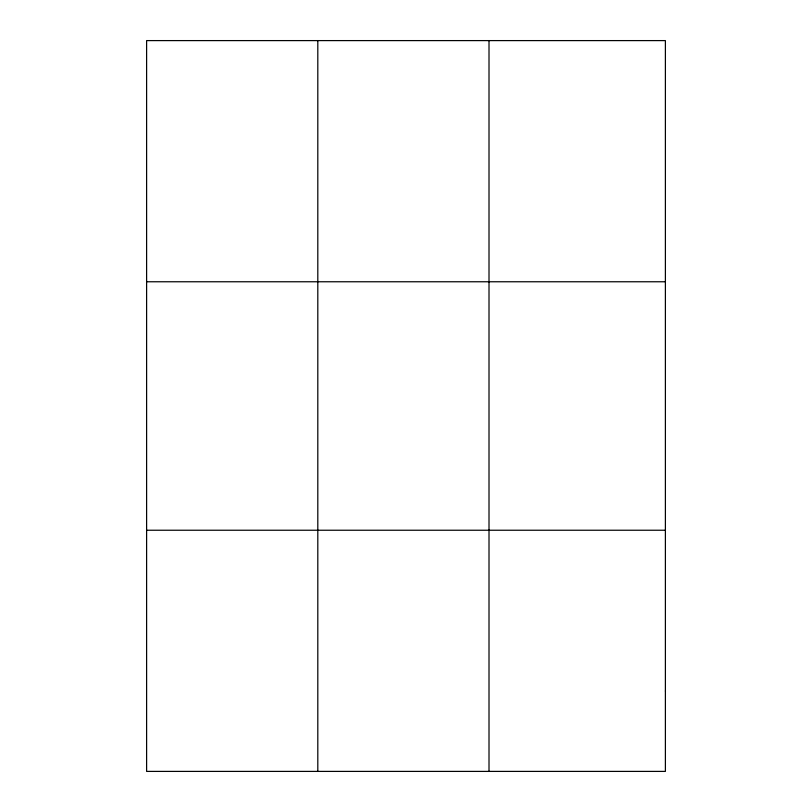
<?xml version="1.0" encoding="UTF-8"?>
<svg xmlns="http://www.w3.org/2000/svg" width="812" height="812" viewBox="0 0 812 812"><rect width="100%" height="100%" fill="white"/><g stroke="black" fill="none" stroke-linecap="round" stroke-linejoin="round"><path stroke-width="1.22" d="M317.807 40.6L317.807 771.4M489.007 40.6L489.007 771.4M146.607 281.764L665.393 281.764M146.607 530.236L665.393 530.236M665.393 691.012L665.393 771.4L146.607 771.4L146.607 40.6L665.393 40.6L665.393 691.012"/></g></svg>
